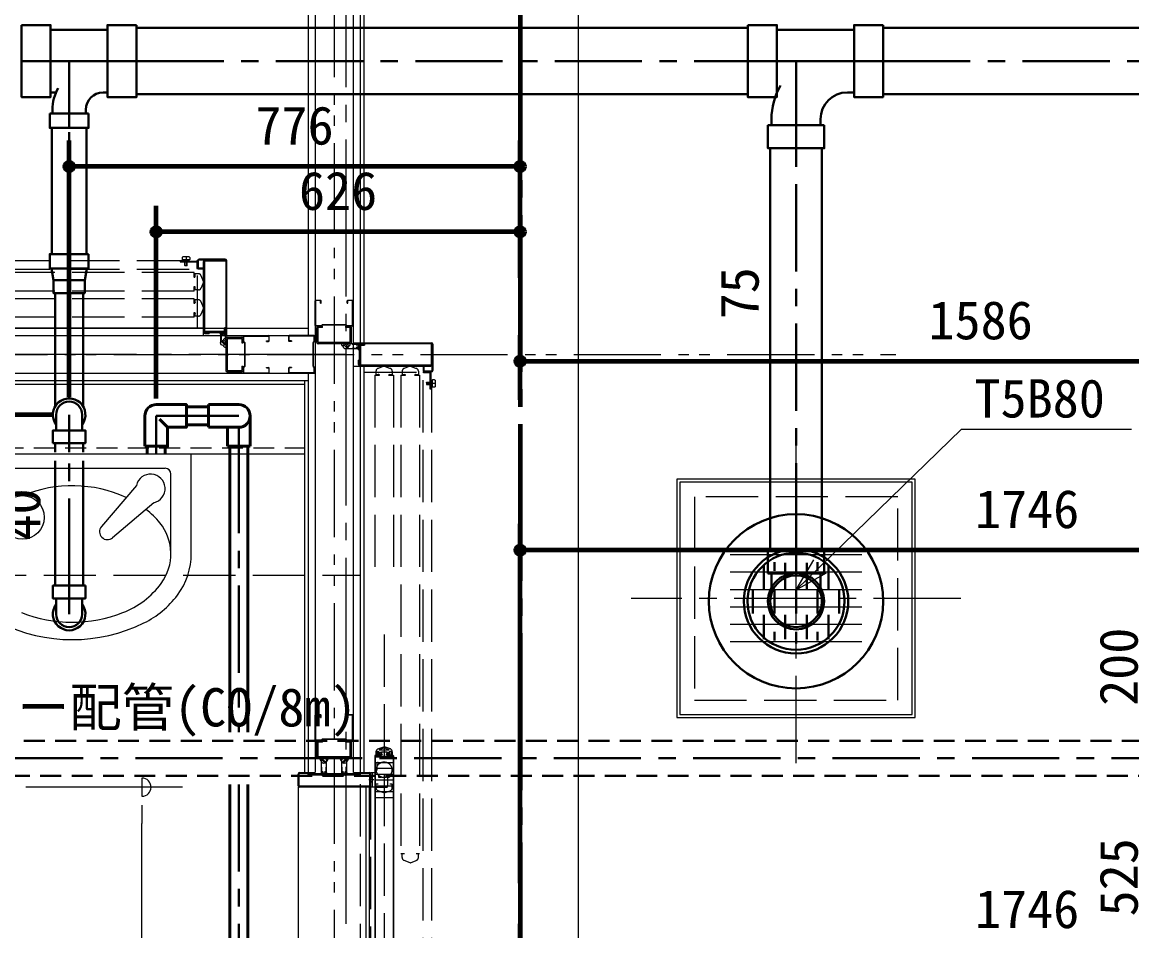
# Model space of a CAD drawing. Units: millimetres at full size, sheet at 1:30. Extents: x -16828 to 149130, y 47892 to 100313.
# Drawn here: x -672 to 1238, y 60754 to 62318 of the extents above; entities that cross this region are included whole.
import ezdxf
from ezdxf.enums import TextEntityAlignment as Align

# ---------------------------------------------------------------- set-up
doc = ezdxf.new("R2010")
doc.units = ezdxf.units.MM
doc.header["$LTSCALE"] = 30
doc.header["$PDMODE"] = 32
doc.header["$PDSIZE"] = 15
for name, pattern in [('CHAIN1', [8, 5, -1, 1, -1]), ('CHAIN2', [12, 9, -1, 1, -1]), ('DASHED1', [1.8, 1.2, -0.6]), ('DASHED3', [4, 3, -1]), ('DOUBLE_CHAIN1', [8.8, 5, -1, 0.6, -0.6, 0.6, -1])]:
    doc.linetypes.add(name, pattern=pattern)
for name, color, linetype, lineweight in [('0-0', 7, 'CHAIN2', 15), ('0-1', 7, 'Continuous', 15), ('2-2_間仕切り芯', 7, 'DOUBLE_CHAIN1', 15), ('2-3_間仕切り', 7, 'Continuous', 15), ('2-A_建具', 7, 'Continuous', 15), ('2-B_金物', 7, 'Continuous', 15), ('3-0_AIHO08-壁芯', 7, 'CHAIN2', 15), ('4-3_AIHO15-壁開口寸法・コメント', 7, 'Continuous', 15), ('4-7_AIHO13-衛生器具', 7, 'Continuous', 15), ('9-6_無題7', 7, 'Continuous', 15), ('9-9_配管－汚水１：硬質塩ビ管（ＤＶ）', 2, 'Continuous', 30), ('9-A_配管－給水３：ＶＬＰ(ＶＤ)', 5, 'Continuous', 40), ('9-E_配管－給湯１：ＣＵＰ(Ｍ)', 1, 'Continuous', 60)]:
    doc.layers.add(name, color=color, linetype=linetype, lineweight=lineweight)
doc.styles.add('ＭＳ ゴシック', font='')
doc.styles.get('ＭＳ ゴシック').set_extended_font_data('MS Gothic')

# ---------------------------------------------------------------- blocks, each defined once
blk = doc.blocks.new('グループ部品-25')
at = {"layer": '4-3_AIHO15-壁開口寸法・コメント'}
for p, q in [((-465.89, 59602.11), (-465.89, 59633.36)), ((-465.89, 59555.24), (-465.89, 59586.49))]:
    blk.add_line(p, q, dxfattribs=at)
blk.add_arc((-465.89, 59570.86), 15.62, 90, 270, dxfattribs=at)
blk = doc.blocks.new('グループ部品-26')
at = {"layer": '4-3_AIHO15-壁開口寸法・コメント'}
for p, q in [((-465.89, 61016.49), (-465.89, 60985.24)), ((-465.89, 60969.61), (-465.89, 60938.36))]:
    blk.add_line(p, q, dxfattribs=at)
blk.add_arc((-465.89, 61000.86), 15.62, 270, 90, dxfattribs=at)
blk = doc.blocks.new('グループ部品-27')
at = {"layer": '4-3_AIHO15-壁開口寸法・コメント'}
for p, q in [((-396.04, 61000.86), (-665.89, 61000.86)), ((-465.89, 59633.36), (-465.89, 60938.36)), ((-396.04, 59570.86), (-665.89, 59570.86))]:
    blk.add_line(p, q, dxfattribs=at)
for name in ['グループ部品-26', 'グループ部品-25']:
    blk.add_blockref(name, (0, 0), dxfattribs=at)
at = {"layer": '4-3_AIHO15-壁開口寸法・コメント', "style": 'ＭＳ ゴシック', "width": 1.25}
blk.add_text('W1430×H2200', height=84.92, rotation=90, dxfattribs=at).set_placement((-543.52, 59851.5), align=Align.BOTTOM_LEFT)

msp = doc.modelspace()

# ---------------------------------------------------------------- linework, layer by layer
at = {"layer": '0-0', "color": 1, "lineweight": 60}
msp.add_line((184.96, 68105.86), (184.96, 49250.86), dxfattribs=at)
at = {"layer": '0-1', "linetype": 'DASHED1'}
msp.add_line((-90.04, 63845.86), (-90.04, 61365.86), dxfattribs=at)
at = {"layer": '0-1'}
msp.add_line((284.96, 63275.86), (284.96, 55775.86), dxfattribs=at)
at = {"layer": '0-1', "linetype": 'DASHED3'}
for p, q in [((-2435.04, 61365.86), (-90.04, 61365.86)), ((-90.04, 61365.86), (-90.04, 55775.86))]:
    msp.add_line(p, q, dxfattribs=at)
at = {"layer": '2-2_間仕切り芯'}
for p, q in [((-135.04, 64749.43), (-135.04, 52246.44)), ((-3418.52, 61745.86), (831.97, 61745.86))]:
    msp.add_line(p, q, dxfattribs=at)
at = {"layer": '2-3_間仕切り'}
for p, q in [((-167.54, 63623.36), (-167.54, 61025.86)), ((-180.04, 63558.36), (-180.04, 61778.36)), ((-102.54, 63239.36), (-102.54, 61025.86)), ((-90.04, 63161.86), (-90.04, 61765.86)), ((-84.04, 63155.86), (-84.04, 61765.86)), ((-1060.04, 61790.86), (-180.04, 61790.86)), ((-1060.04, 61778.36), (-167.54, 61778.36)), ((-1060.04, 61713.36), (-167.54, 61713.36)), ((-180.04, 61713.36), (-180.04, 61025.86)), ((-90.04, 61725.86), (-90.04, 61025.86)), ((-84.04, 61725.86), (-84.04, 61025.86)), ((-1060.04, 61700.86), (-180.04, 61700.86)), ((-1060.04, 61694.86), (-186.04, 61694.86)), ((-186.04, 61700.86), (-186.04, 61025.86))]:
    msp.add_line(p, q, dxfattribs=at)
at = {"layer": '2-A_建具', "linetype": 'DASHED3'}
for p, q in [((-2514.54, 61907.86), (-370.04, 61907.86)), ((-400.04, 61906.66), (-400.04, 61905.06)), ((-400.04, 61906.66), (-372.44, 61906.66)), ((-395.54, 61913.66), (-396.54, 61912.66)), ((-396.54, 61912.66), (-396.54, 61909.16)), ((-396.04, 61908.66), (-396.54, 61909.16)), ((-384.04, 61908.66), (-396.04, 61908.66)), ((-384.54, 61913.66), (-395.54, 61913.66)), ((-395.04, 61908.66), (-395.04, 61907.86)), ((-392.04, 61899.06), (-392.04, 61907.86)), ((-390.04, 61913.66), (-390.04, 61898.66)), ((-388.04, 61899.06), (-388.04, 61907.86)), ((-385.04, 61908.66), (-385.04, 61907.86)), ((-383.54, 61912.66), (-384.54, 61913.66)), ((-384.04, 61908.66), (-383.54, 61909.16)), ((-383.54, 61912.66), (-383.54, 61909.16)), ((-370.54, 61791.86), (-370.54, 61907.86)), ((-370.04, 61904.26), (-370.04, 61893.66)), ((-2514.54, 61892.86), (-370.04, 61892.86)), ((-375.94, 61886.86), (-1200.04, 61886.86)), ((-388.44, 61898.66), (-388.04, 61899.06)), ((-375.94, 61879.36), (-375.94, 61886.86)), ((-375.04, 61884.56), (-375.04, 61880.86)), ((-368.82, 61884.86), (-374.74, 61884.86)), ((-371.64, 61893.66), (-370.04, 61893.66)), ((-376.54, 61878.86), (-374.99, 61878.86)), ((-373.84, 61880.86), (-375.04, 61880.86)), ((-374.82, 61880.01), (-374.99, 61878.86)), ((-360.12, 61871.4), (-364.01, 61881.22)), ((-360.12, 61870.32), (-364.01, 61860.5)), ((-375.94, 61854.86), (-1200.04, 61854.86)), ((-375.94, 61854.86), (-375.94, 61862.36)), ((-375.04, 61860.86), (-375.04, 61857.16)), ((-373.84, 61860.86), (-375.04, 61860.86)), ((-368.82, 61856.86), (-374.74, 61856.86)), ((-375.94, 61841.86), (-1000.04, 61841.86)), ((-376.54, 61833.86), (-374.99, 61833.86)), ((-375.94, 61834.36), (-375.94, 61841.86)), ((-375.04, 61839.56), (-375.04, 61835.86)), ((-373.84, 61835.86), (-375.04, 61835.86)), ((-374.82, 61835.01), (-374.99, 61833.86)), ((-368.82, 61839.86), (-374.74, 61839.86)), ((-360.12, 61826.4), (-364.01, 61836.22)), ((-375.94, 61809.86), (-1000.04, 61809.86)), ((-375.94, 61809.86), (-375.94, 61817.36)), ((-375.04, 61815.86), (-375.04, 61812.16)), ((-373.84, 61815.86), (-375.04, 61815.86)), ((-368.82, 61811.86), (-374.74, 61811.86)), ((-360.12, 61825.32), (-364.01, 61815.5)), ((-91.44, 61728.86), (-91.44, 61760.86)), ((-89.14, 61728.86), (-89.14, 61760.96)), ((-83.04, 61715.36), (32.96, 61715.36)), ((-63.04, 61717.08), (-63.04, 61711.16)), ((-49.58, 61725.79), (-59.4, 61721.89)), ((-59.04, 61712.06), (-59.04, 61710.86)), ((-48.5, 61725.79), (-38.68, 61721.89)), ((-39.04, 61712.06), (-39.04, 61710.86)), ((-35.04, 61717.08), (-35.04, 61711.16)), ((-18.04, 61717.08), (-18.04, 61711.16)), ((-4.58, 61725.79), (-14.4, 61721.89)), ((-14.04, 61712.06), (-14.04, 61710.86)), ((-3.5, 61725.79), (6.32, 61721.89)), ((5.96, 61712.06), (5.96, 61710.86)), ((9.96, 61717.08), (9.96, 61711.16)), ((17.96, 59571.36), (17.96, 61715.86)), ((29.36, 61715.86), (18.76, 61715.86)), ((18.76, 61714.26), (18.76, 61715.86)), ((31.76, 61685.86), (31.76, 61713.46)), ((32.96, 59571.36), (32.96, 61715.86)), ((-65.04, 61709.96), (-57.54, 61709.96)), ((-65.04, 61709.96), (-65.04, 61358.36)), ((-59.04, 61710.86), (-62.74, 61710.86)), ((-39.89, 61711.08), (-41.04, 61710.91)), ((-41.04, 61709.36), (-41.04, 61710.91)), ((-40.54, 61709.96), (-33.04, 61709.96)), ((-35.34, 61710.86), (-39.04, 61710.86)), ((-33.04, 61709.96), (-33.04, 61358.36)), ((-20.04, 61709.96), (-12.54, 61709.96)), ((-20.04, 61709.96), (-20.04, 60885.86)), ((-14.04, 61710.86), (-17.74, 61710.86)), ((5.11, 61711.08), (3.96, 61710.91)), ((3.96, 61709.36), (3.96, 61710.91)), ((4.46, 61709.96), (11.96, 61709.96)), ((9.66, 61710.86), (5.96, 61710.86)), ((11.96, 61709.96), (11.96, 60885.86)), ((23.76, 61697.46), (24.16, 61697.86)), ((38.76, 61695.86), (23.76, 61695.86)), ((24.16, 61697.86), (32.96, 61697.86)), ((24.16, 61693.86), (32.96, 61693.86)), ((33.76, 61700.86), (32.96, 61700.86)), ((33.76, 61701.86), (34.26, 61702.36)), ((33.76, 61701.86), (33.76, 61689.86)), ((37.76, 61702.36), (34.26, 61702.36)), ((37.76, 61702.36), (38.76, 61701.36)), ((38.76, 61701.36), (38.76, 61690.36)), ((31.76, 61685.86), (30.16, 61685.86)), ((33.76, 61690.86), (32.96, 61690.86)), ((33.76, 61689.86), (34.26, 61689.36)), ((37.76, 61689.36), (34.26, 61689.36)), ((38.76, 61690.36), (37.76, 61689.36)), ((-49.04, 61263.86), (-49.04, 60175.02)), ((-59.54, 61043.36), (-54.14, 61043.36)), ((-58.54, 61043.36), (-58.54, 61040.45)), ((-43.94, 61043.36), (-39.54, 61043.36)), ((-39.54, 61043.36), (-39.54, 61040.45)), ((-180.04, 61024.26), (-90.04, 61024.26)), ((-61.54, 61041.36), (-61.54, 61030.86)), ((-180.04, 61021.96), (-90.04, 61021.96)), ((-67, 61013.36), (-75.44, 61013.36)), ((-69.34, 61017.36), (-72.54, 61015.46)), ((-69.34, 61009.11), (-72.54, 61011.26)), ((-63.04, 60999.65), (-63.04, 61005.86)), ((-59.04, 61005.86), (-63.04, 61005.86)), ((-58.54, 61021.27), (-58.54, 61018.36)), ((-58.54, 61018.36), (-54.14, 61018.36)), ((-43.94, 61018.36), (-39.54, 61018.36)), ((-42.74, 61002.86), (-42.74, 61018.36)), ((-39.54, 61021.27), (-39.54, 61018.36)), ((-35.04, 61005.86), (-39.04, 61005.86)), ((-35.04, 60999.65), (-35.04, 61005.86)), ((-72.54, 61000.86), (-72.54, 59570.86)), ((-49.32, 60990.86), (-59.4, 60994.83)), ((-49.32, 60990.86), (-48.76, 60990.86)), ((-48.76, 60990.86), (-38.68, 60994.83)), ((-14.04, 60885.86), (-20.04, 60885.86)), ((-18.04, 60879.65), (-18.04, 60885.86)), ((-4.32, 60870.86), (-14.4, 60874.83)), ((-4.32, 60870.86), (-3.76, 60870.86)), ((-3.76, 60870.86), (6.32, 60874.83)), ((11.96, 60885.86), (5.96, 60885.86)), ((9.96, 60879.65), (9.96, 60885.86))]:
    msp.add_line(p, q, dxfattribs=at)
at = {"layer": '2-A_建具'}
for p, q in [((-370.04, 61895.26), (-370.04, 61907.46)), ((-368.44, 61894.46), (-368.44, 61908.26)), ((-321.64, 61908.26), (-368.44, 61908.26)), ((-322.44, 61909.86), (-367.64, 61909.86)), ((-360.04, 61779.36), (-360.04, 61905.86)), ((-358.44, 61906.66), (-358.44, 61783.46)), ((-321.64, 61908.26), (-321.64, 61781.86)), ((-320.04, 61779.36), (-320.04, 61907.46)), ((-360.04, 61894.46), (-368.44, 61894.46)), ((-360.04, 61892.86), (-367.64, 61892.86)), ((-167.54, 61795.46), (-167.54, 61838.06)), ((-158.34, 61838.46), (-166.74, 61838.46)), ((-166.34, 61839.26), (-158.74, 61839.26)), ((-158.34, 61834.26), (-158.34, 61838.46)), ((-112.54, 61834.26), (-112.54, 61838.06)), ((-103.34, 61838.46), (-111.74, 61838.46)), ((-111.34, 61839.26), (-103.74, 61839.26)), ((-103.34, 61795.06), (-103.34, 61838.46)), ((-102.54, 61795.46), (-102.54, 61838.06)), ((-101.54, 61767.46), (-101.54, 61826.86)), ((-1060.04, 61791.86), (-360.04, 61791.86)), ((-323.94, 61786.76), (-323.94, 61791.86)), ((-165.04, 61766.66), (-165.04, 61791.86)), ((-155.04, 61791.96), (-162.74, 61791.96)), ((-157.87, 61795.06), (-155.87, 61797.06)), ((-157.19, 61794.61), (-155.54, 61796.26)), ((-114.21, 61797.06), (-155.87, 61797.06)), ((-114.54, 61796.26), (-155.54, 61796.26)), ((-103.74, 61794.26), (-115.04, 61794.26)), ((-115.04, 61791.96), (-115.04, 61794.26)), ((-107.34, 61791.96), (-115.04, 61791.96)), ((-114.54, 61796.26), (-112.89, 61794.61)), ((-114.21, 61797.06), (-112.21, 61795.06)), ((-103.34, 61795.06), (-112.21, 61795.06)), ((-107.34, 61766.56), (-107.34, 61791.96)), ((-105.04, 61766.66), (-105.04, 61791.86)), ((-358.44, 61783.46), (-350.04, 61783.46)), ((-357.64, 61781.86), (-350.04, 61781.86)), ((-357.04, 61785.76), (-324.94, 61785.76)), ((-357.04, 61785.76), (-357.04, 61783.46)), ((-357.04, 61783.46), (-325.04, 61783.46)), ((-350.04, 61783.46), (-350.04, 61781.86)), ((-330.64, 61783.76), (-330.64, 61765.86)), ((-329.64, 61784.92), (-329.64, 61771.06)), ((-323.27, 61762.39), (-329.61, 61768.73)), ((-328.14, 61785.25), (-328.14, 61777.5)), ((-322.05, 61764), (-328.01, 61769.96)), ((-324.14, 61782.27), (-324.14, 61777.5)), ((-322.64, 61782.61), (-322.64, 61771.06)), ((-321.64, 61783.76), (-321.64, 61765.86)), ((-320.04, 61781.86), (-321.64, 61781.86)), ((-321.64, 61773.46), (-321.64, 61718.26)), ((-319.34, 61773.56), (-293.94, 61773.56)), ((-319.24, 61775.86), (-294.04, 61775.86)), ((-293.94, 61773.56), (-293.94, 61765.86)), ((-291.64, 61777.16), (-291.64, 61765.86)), ((-290.84, 61777.56), (-247.44, 61777.56)), ((-290.84, 61777.56), (-290.84, 61768.69)), ((-288.84, 61766.69), (-290.84, 61768.69)), ((-290.44, 61778.36), (-247.84, 61778.36)), ((-247.44, 61777.56), (-247.44, 61769.16)), ((-246.64, 61769.56), (-246.64, 61777.16)), ((-213.54, 61777.16), (-213.54, 61769.56)), ((-212.74, 61769.46), (-212.74, 61777.26)), ((-169.64, 61777.56), (-212.44, 61777.56)), ((-208.54, 61769.16), (-212.44, 61769.16)), ((-169.74, 61778.36), (-212.34, 61778.36)), ((-208.54, 61769.16), (-208.54, 61768.36)), ((-169.43, 61768.6), (-170.99, 61767.04)), ((-169.34, 61768.82), (-169.34, 61777.26)), ((-168.54, 61777.16), (-168.54, 61768.86)), ((-293.94, 61765.86), (-291.64, 61765.86)), ((-289.64, 61766.36), (-291.29, 61768.01)), ((-289.64, 61766.36), (-289.64, 61725.36)), ((-288.84, 61766.69), (-288.84, 61725.03)), ((-251.64, 61768.36), (-247.84, 61768.36)), ((-208.54, 61768.36), (-212.34, 61768.36)), ((-171.34, 61725.53), (-171.34, 61766.2)), ((-170.54, 61725.49), (-170.54, 61766.24)), ((-168.89, 61768.01), (-170.45, 61766.45)), ((-107.44, 61764.26), (-162.64, 61764.26)), ((-118.51, 61762.63), (-112.17, 61756.29)), ((-116.91, 61763.86), (-110.95, 61757.9)), ((-91.14, 61764.26), (-115.04, 61764.26)), ((-91.14, 61755.26), (-115.04, 61755.26)), ((-92.3, 61763.26), (-103.84, 61763.26)), ((-89.99, 61756.26), (-103.84, 61756.26)), ((-101.54, 61765.86), (32.56, 61765.86)), ((-92.63, 61761.76), (-97.4, 61761.76)), ((-89.65, 61757.76), (-97.4, 61757.76)), ((-93.04, 61765.86), (-93.04, 61764.26)), ((33.36, 61764.26), (-93.04, 61764.26)), ((-88.14, 61761.96), (-83.04, 61761.96)), ((33.36, 61764.26), (33.36, 61717.46)), ((34.96, 61763.46), (34.96, 61718.26)), ((-93.04, 61728.26), (-93.04, 61735.86)), ((-91.44, 61735.86), (-93.04, 61735.86)), ((-91.44, 61727.46), (-91.44, 61735.86)), ((-319.24, 61715.86), (-294.04, 61715.86)), ((-293.94, 61725.86), (-293.94, 61718.16)), ((-291.29, 61723.71), (-289.64, 61725.36)), ((-290.84, 61723.03), (-288.84, 61725.03)), ((-290.44, 61713.36), (-247.84, 61713.36)), ((-251.64, 61722.56), (-247.44, 61722.56)), ((-247.44, 61722.56), (-247.44, 61714.16)), ((-246.64, 61714.56), (-246.64, 61722.16)), ((-213.54, 61722.16), (-213.54, 61714.56)), ((-212.74, 61714.46), (-212.74, 61722.26)), ((-208.54, 61722.56), (-212.44, 61722.56)), ((-169.64, 61714.16), (-212.44, 61714.16)), ((-208.54, 61723.36), (-212.34, 61723.36)), ((-169.74, 61713.36), (-212.34, 61713.36)), ((-208.54, 61723.36), (-208.54, 61722.56)), ((-170.99, 61724.68), (-169.43, 61723.12)), ((-170.45, 61725.27), (-168.89, 61723.71)), ((-169.34, 61714.46), (-169.34, 61722.91)), ((-168.54, 61722.86), (-168.54, 61714.56)), ((-101.54, 61725.86), (30.96, 61725.86)), ((-89.14, 61728.86), (-91.44, 61728.86)), ((31.76, 61727.46), (-91.44, 61727.46)), ((17.96, 61725.86), (17.96, 61718.26)), ((19.56, 61725.86), (19.56, 61717.46)), ((19.56, 61717.46), (33.36, 61717.46)), ((20.36, 61715.86), (32.56, 61715.86)), ((-167.54, 61082.06), (-167.54, 61124.66)), ((-166.74, 61081.66), (-166.74, 61125.06)), ((-158.34, 61125.06), (-166.74, 61125.06)), ((-166.34, 61125.86), (-158.74, 61125.86)), ((-158.34, 61120.86), (-158.34, 61125.06)), ((-158.34, 61120.86), (-157.54, 61120.86)), ((-157.54, 61120.86), (-157.54, 61124.66)), ((-112.54, 61120.86), (-112.54, 61124.66)), ((-112.54, 61120.86), (-111.74, 61120.86)), ((-103.34, 61125.06), (-111.74, 61125.06)), ((-111.74, 61120.86), (-111.74, 61125.06)), ((-111.34, 61125.86), (-103.74, 61125.86)), ((-103.34, 61081.66), (-103.34, 61125.06)), ((-102.54, 61082.06), (-102.54, 61124.66)), ((-157.87, 61081.66), (-166.74, 61081.66)), ((-157.87, 61081.66), (-155.87, 61083.66)), ((-157.19, 61081.21), (-155.54, 61082.86)), ((-114.21, 61083.66), (-155.87, 61083.66)), ((-114.54, 61082.86), (-155.54, 61082.86)), ((-114.54, 61082.86), (-112.89, 61081.21)), ((-114.21, 61083.66), (-112.21, 61081.66)), ((-103.34, 61081.66), (-112.21, 61081.66)), ((-155.04, 61080.86), (-166.34, 61080.86)), ((-165.04, 61053.26), (-165.04, 61078.46)), ((-162.74, 61053.16), (-162.74, 61078.56)), ((-155.04, 61078.56), (-162.74, 61078.56)), ((-155.04, 61078.56), (-155.04, 61080.86)), ((-115.04, 61078.56), (-115.04, 61080.86)), ((-103.74, 61080.86), (-115.04, 61080.86)), ((-107.34, 61078.56), (-115.04, 61078.56)), ((-107.34, 61053.16), (-107.34, 61078.56)), ((-105.04, 61053.26), (-105.04, 61078.46)), ((-63.04, 61061.97), (-63.04, 61055.76)), ((-61.84, 61062.96), (-61.84, 61056.66)), ((-61.84, 61062.96), (-59.04, 61062.96)), ((-59.76, 61066.66), (-49.73, 61070.34)), ((-59.04, 61062.96), (-59.04, 61060.46)), ((-57.4, 61065.93), (-49.73, 61068.74)), ((-57.23, 61064.96), (-40.85, 61064.96)), ((-38.32, 61066.66), (-48.35, 61070.34)), ((-48.35, 61068.74), (-40.68, 61065.93)), ((-39.04, 61060.46), (-39.04, 61062.96)), ((-39.04, 61062.96), (-36.24, 61062.96)), ((-36.24, 61062.96), (-36.24, 61056.66)), ((-35.04, 61061.97), (-35.04, 61055.76)), ((-107.34, 61053.16), (-162.74, 61053.16)), ((-107.44, 61050.86), (-162.64, 61050.86)), ((-157.04, 61022.36), (-157.04, 61046.36)), ((-156.64, 61048.23), (-150.67, 61042.27)), ((-155.41, 61049.83), (-149.07, 61043.49)), ((-148.04, 61022.36), (-148.04, 61046.36)), ((-122.04, 61022.36), (-122.04, 61046.36)), ((-114.67, 61049.83), (-121.01, 61043.49)), ((-113.45, 61048.23), (-119.41, 61042.27)), ((-113.04, 61022.36), (-113.04, 61046.36)), ((-65.04, 61054.56), (-65.04, 60352.16)), ((-64.44, 61054.86), (-57.54, 61054.86)), ((-64.44, 61054.86), (-64.44, 60351.86)), ((-64.44, 61043.36), (-33.64, 61043.36)), ((-64.29, 61053.86), (-64.29, 61053.36)), ((-64.14, 61055.46), (-57.54, 61055.46)), ((-63.79, 61054.36), (-56.29, 61054.36)), ((-63.79, 61052.86), (-49.34, 61052.86)), ((-61.84, 61056.66), (-59.04, 61056.66)), ((-54.54, 61060.46), (-59.04, 61060.46)), ((-59.04, 61060.36), (-59.04, 61056.7)), ((-59.04, 61060.36), (-55.04, 61060.36)), ((-59.04, 61056.66), (-59.04, 61055.46)), ((-58.22, 61055.71), (-56.29, 61055.36)), ((-58.04, 61059.36), (-55.04, 61059.36)), ((-58.04, 61059.36), (-58.04, 61056.86)), ((-58.04, 61056.86), (-54.04, 61056.86)), ((-57.54, 61055.46), (-57.54, 61054.86)), ((-57.04, 61058.76), (-57.04, 61057.46)), ((-54.54, 61059.26), (-56.54, 61059.26)), ((-56.54, 61056.96), (-52.54, 61056.96)), ((-56.29, 61055.36), (-56.29, 61054.36)), ((-55.04, 61060.36), (-55.04, 61059.36)), ((-54.54, 61060.46), (-54.54, 61059.26)), ((-54.04, 61054.36), (-54.04, 61056.86)), ((-54.04, 61054.36), (-44.04, 61054.36)), ((-53.54, 61061.46), (-53.54, 61057.96)), ((-53.54, 61061.46), (-44.54, 61061.46)), ((-53.54, 61057.96), (-52.54, 61057.96)), ((-52.54, 61057.96), (-52.54, 61056.96)), ((-49.04, 61053.16), (-49.34, 61052.86)), ((-48.74, 61052.86), (-49.04, 61053.16)), ((-48.74, 61052.86), (-34.29, 61052.86)), ((-45.54, 61057.96), (-45.54, 61056.96)), ((-44.54, 61057.96), (-45.54, 61057.96)), ((-45.54, 61056.96), (-41.54, 61056.96)), ((-44.54, 61061.46), (-44.54, 61057.96)), ((-44.04, 61056.86), (-44.04, 61054.36)), ((-40.04, 61056.86), (-44.04, 61056.86)), ((-43.54, 61060.46), (-43.54, 61059.26)), ((-39.04, 61060.46), (-43.54, 61060.46)), ((-43.54, 61059.26), (-41.54, 61059.26)), ((-43.04, 61060.36), (-39.04, 61060.36)), ((-41.79, 61055.36), (-39.86, 61055.71)), ((-41.79, 61055.36), (-41.79, 61054.36)), ((-41.79, 61054.36), (-34.29, 61054.36)), ((-41.04, 61058.76), (-41.04, 61057.46)), ((-40.54, 61055.46), (-33.94, 61055.46)), ((-40.04, 61059.36), (-40.04, 61056.86)), ((-39.04, 61060.36), (-39.04, 61056.7)), ((-39.04, 61056.66), (-36.24, 61056.66)), ((-39.04, 61056.66), (-39.04, 61055.46)), ((-33.79, 61053.86), (-33.79, 61053.36)), ((-33.64, 61054.86), (-33.64, 60351.86)), ((-33.04, 61054.56), (-33.04, 60352.16)), ((-177.04, 61024.26), (-195.44, 61024.26)), ((-195.44, 61002.46), (-195.44, 61024.26)), ((-194.64, 61025.86), (-168.54, 61025.86)), ((-180.04, 61021.96), (-180.04, 61024.26)), ((-177.04, 61024.26), (-177.04, 61025.86)), ((-156.04, 61023.52), (-156.04, 61035.06)), ((-154.54, 61023.85), (-154.54, 61028.62)), ((-150.54, 61020.87), (-150.54, 61028.62)), ((-149.04, 61021.21), (-149.04, 61035.06)), ((-121.04, 61021.21), (-121.04, 61035.06)), ((-119.54, 61020.87), (-119.54, 61028.62)), ((-115.54, 61023.85), (-115.54, 61028.62)), ((-114.04, 61023.52), (-114.04, 61035.06)), ((-101.54, 61025.86), (-74.94, 61025.86)), ((-93.04, 61025.86), (-93.04, 61024.26)), ((-74.14, 61024.26), (-93.04, 61024.26)), ((-90.04, 61024.26), (-90.04, 61021.96)), ((-74.14, 61024.26), (-74.14, 61002.46)), ((-72.54, 61025.66), (-72.54, 61000.86)), ((-72.34, 61025.86), (-66.54, 61025.86)), ((-69.34, 61025.86), (-69.34, 61000.86)), ((-64.44, 61033.36), (-33.64, 61033.36)), ((-197.04, 61003.26), (-197.04, 61023.46)), ((-72.54, 61023.46), (-72.54, 61003.26)), ((-64.44, 61023.36), (-33.64, 61023.36)), ((-64.44, 61013.36), (-33.64, 61013.36)), ((-197.04, 61000.86), (-197.04, 59568.46)), ((-74.14, 61002.46), (-195.44, 61002.46)), ((-74.94, 61000.86), (-194.64, 61000.86)), ((-65.04, 61000.86), (-131.04, 61000.86)), ((-80.54, 61000.86), (-80.54, 59570.86)), ((-74.54, 61000.86), (-74.54, 59570.86)), ((-65.04, 61000.86), (-44.74, 61000.86)), ((-65.04, 60999.26), (-65.04, 60949.86)), ((-64.44, 61003.36), (-33.64, 61003.36)), ((-64.44, 60993.36), (-33.64, 60993.36)), ((-33.04, 60999.26), (-33.04, 60949.86)), ((-64.44, 60983.36), (-33.64, 60983.36))]:
    msp.add_line(p, q, dxfattribs=at)
at = {"layer": '2-A_建具', "linetype": 'DASHED3'}
for points in [[(-400.04, 61905.06), (-371.64, 61905.06), (-371.64, 61893.66)], [(-388.44, 61898.66), (-391.64, 61898.66), (-392.04, 61899.06)], [(-376.54, 61862.86), (-374.99, 61862.86), (-374.82, 61861.71)], [(-376.54, 61817.86), (-374.99, 61817.86), (-374.82, 61816.71)], [(30.16, 61685.86), (30.16, 61714.26), (18.76, 61714.26)], [(-57.04, 61709.36), (-57.04, 61710.91), (-58.19, 61711.08)], [(-12.04, 61709.36), (-12.04, 61710.91), (-13.19, 61711.08)], [(23.76, 61697.46), (23.76, 61694.26), (24.16, 61693.86)]]:
    msp.add_lwpolyline(points, dxfattribs=at)
at = {"layer": '2-A_建具'}
for points in [[(-322.64, 61908.26), (-322.64, 61906.66), (-358.44, 61906.66)], [(-157.87, 61795.06), (-166.74, 61795.06), (-166.74, 61838.46)], [(-158.34, 61834.26), (-157.54, 61834.26), (-157.54, 61838.06)], [(-112.54, 61834.26), (-111.74, 61834.26), (-111.74, 61838.46)], [(-321.64, 61786.86), (-321.64, 61791.86), (-323.94, 61791.86)], [(-155.04, 61791.96), (-155.04, 61794.26), (-166.34, 61794.26)], [(-107.34, 61766.56), (-162.74, 61766.56), (-162.74, 61791.96)], [(-319.34, 61773.56), (-319.34, 61718.16), (-293.94, 61718.16)], [(-251.64, 61768.36), (-251.64, 61769.16), (-247.44, 61769.16)], [(-88.04, 61764.26), (-83.04, 61764.26), (-83.04, 61761.96)], [(33.36, 61763.26), (31.76, 61763.26), (31.76, 61727.46)], [(-293.94, 61725.86), (-291.64, 61725.86), (-291.64, 61714.56)], [(-290.84, 61723.03), (-290.84, 61714.16), (-247.44, 61714.16)], [(-251.64, 61722.56), (-251.64, 61723.36), (-247.84, 61723.36)], [(-43.04, 61060.36), (-43.04, 61059.36), (-40.04, 61059.36)], [(-40.54, 61055.46), (-40.54, 61054.86), (-33.64, 61054.86)]]:
    msp.add_lwpolyline(points, dxfattribs=at)
for centre in [(-326.14, 61765.86), (-115.04, 61759.76), (-152.54, 61046.36), (-117.54, 61046.36)]:
    msp.add_circle(centre, 4.5, dxfattribs=at)
at = {"layer": '2-A_建具', "linetype": 'DASHED3'}
msp.add_circle((-49.04, 61030.86), 13.5, dxfattribs=at)
for centre, radius, start, end in [((-372.44, 61904.26), 2.4, 0, 90), ((-374.74, 61884.56), 0.3, 90, 180), ((-368.82, 61879.86), 5, 15.75454, 90), ((-373.83, 61879.86), 1, 90, 171.46923), ((-362.04, 61870.86), 2, 344.24546, 15.75454), ((-374.74, 61857.16), 0.3, 180, 270), ((-373.83, 61861.86), 1, 188.53077, 270), ((-368.82, 61861.86), 5, 270, 344.24546), ((-374.74, 61839.56), 0.3, 90, 180), ((-373.83, 61834.86), 1, 90, 171.46923), ((-368.82, 61834.86), 5, 15.75454, 90), ((-362.04, 61825.86), 2, 344.24546, 15.75454), ((-374.74, 61812.16), 0.3, 180, 270), ((-373.83, 61816.86), 1, 188.53077, 270), ((-368.82, 61816.86), 5, 270, 344.24546), ((-58.04, 61717.08), 5, 105.75454, 180), ((-58.04, 61712.07), 1, 180, 261.46923), ((-49.04, 61723.86), 2, 74.24546, 105.75454), ((-40.04, 61712.07), 1, 278.53077, 0), ((-40.04, 61717.08), 5, 0, 74.24546), ((-13.04, 61717.08), 5, 105.75454, 180), ((-13.04, 61712.07), 1, 180, 261.46923), ((-4.04, 61723.86), 2, 74.24546, 105.75454), ((4.96, 61712.07), 1, 278.53077, 0), ((4.96, 61717.08), 5, 0, 74.24546), ((29.36, 61713.46), 2.4, 0, 90), ((-62.74, 61711.16), 0.3, 180, 270), ((-35.34, 61711.16), 0.3, 270, 0), ((-17.74, 61711.16), 0.3, 180, 270), ((9.66, 61711.16), 0.3, 270, 0), ((-59.54, 61041.36), 2, 90, 180), ((-66.54, 61030.86), 5, 287.4576, 0), ((-58.04, 60999.65), 5, 180, 254.24546), ((-44.74, 61002.86), 2, 270, 0), ((-40.04, 60999.65), 5, 285.75454, 0), ((-13.04, 60879.65), 5, 180, 254.24546), ((4.96, 60879.65), 5, 285.75454, 0)]:
    msp.add_arc(centre, radius, start, end, dxfattribs=at)
at = {"layer": '2-A_建具'}
for centre, radius, start, end in [((-367.64, 61907.46), 2.4, 90, 180), ((-357.64, 61905.86), 2.4, 90, 180), ((-322.44, 61907.46), 2.4, 0, 90), ((-367.64, 61895.26), 2.4, 180, 270), ((-166.34, 61838.06), 1.2, 90, 180), ((-158.74, 61838.06), 1.2, 0, 90), ((-111.34, 61838.06), 1.2, 90, 180), ((-103.74, 61838.06), 1.2, 0, 90), ((-166.34, 61795.46), 1.2, 180, 270), ((-162.64, 61791.86), 2.4, 90, 180), ((-158.04, 61795.46), 1.2, 270, 315), ((-112.04, 61795.46), 1.2, 225, 270), ((-107.44, 61791.86), 2.4, 0, 90), ((-103.74, 61795.46), 1.2, 270, 0), ((-357.64, 61784.26), 2.4, 180, 270), ((-330.64, 61781.86), 1, 180, 0), ((-328.39, 61782.82), 2.44, 22.61986, 157.38014), ((-328.84, 61781.86), 1, 205.84193, 0), ((-327.04, 61781.86), 1, 205.84193, 0), ((-323.89, 61782.82), 2.44, 22.61986, 157.38014), ((-323.89, 61784.7), 2.44, 202.61986, 337.38014), ((-325.24, 61781.86), 1, 205.84193, 0), ((-322.21, 61769.32), 4.02, 81.82006, 165.0162), ((-325.04, 61786.86), 3.4, 270, 0), ((-324.94, 61786.76), 1, 270, 0), ((-323.44, 61781.86), 1, 205.84193, 0), ((-321.64, 61781.86), 1, 205.84193, 0), ((-319.24, 61773.46), 2.4, 90, 180), ((-294.04, 61773.46), 2.4, 0, 90), ((-290.44, 61777.16), 1.2, 90, 180), ((-290.44, 61768.86), 1.2, 180, 225), ((-247.84, 61777.16), 1.2, 0, 90), ((-247.84, 61769.56), 1.2, 270, 0), ((-212.34, 61777.16), 1.2, 90, 180), ((-212.34, 61769.56), 1.2, 180, 270), ((-212.44, 61777.26), 0.3, 90, 180), ((-212.44, 61769.46), 0.3, 180, 270), ((-169.74, 61777.16), 1.2, 0, 90), ((-169.64, 61777.26), 0.3, 0, 90), ((-169.64, 61768.82), 0.3, 315, 0), ((-169.74, 61768.86), 1.2, 315, 0), ((-322.21, 61762.4), 4.02, 194.9838, 278.17994), ((-170.14, 61766.2), 1.2, 135, 180), ((-170.24, 61766.24), 0.3, 135, 180), ((-162.64, 61766.66), 2.4, 180, 270), ((-118.5, 61763.69), 4.02, 171.82006, 255.0162), ((-111.58, 61763.69), 4.02, 284.9838, 8.17994), ((-107.44, 61766.66), 2.4, 270, 0), ((-93.04, 61764.26), 1, 90, 244.15807), ((-93.04, 61762.46), 1, 90, 244.15807), ((-93.04, 61760.66), 1, 90, 244.15807), ((-93.04, 61758.86), 1, 90, 244.15807), ((-93.04, 61757.06), 1, 90, 244.15807), ((-93.04, 61755.26), 1, 90, 270), ((-90.2, 61762.01), 2.44, 112.61986, 247.38014), ((-88.04, 61760.86), 3.4, 90, 180), ((-92.08, 61762.01), 2.44, 292.61986, 67.38014), ((-92.08, 61757.51), 2.44, 292.61986, 67.38014), ((-88.14, 61760.96), 1, 90, 180), ((32.56, 61763.46), 2.4, 0, 90), ((-319.24, 61718.26), 2.4, 180, 270), ((-294.04, 61718.26), 2.4, 270, 0), ((-290.44, 61722.86), 1.2, 135, 180), ((-290.44, 61714.56), 1.2, 180, 270), ((-247.84, 61722.16), 1.2, 0, 90), ((-247.84, 61714.56), 1.2, 270, 0), ((-212.34, 61722.16), 1.2, 90, 180), ((-212.34, 61714.56), 1.2, 180, 270), ((-212.44, 61722.26), 0.3, 90, 180), ((-212.44, 61714.46), 0.3, 180, 270), ((-170.14, 61725.53), 1.2, 180, 225), ((-170.24, 61725.49), 0.3, 180, 225), ((-169.74, 61714.56), 1.2, 270, 0), ((-169.64, 61714.46), 0.3, 270, 0), ((-169.64, 61722.91), 0.3, 0, 45), ((-169.74, 61722.86), 1.2, 0, 45), ((-90.64, 61728.26), 2.4, 180, 270), ((20.36, 61718.26), 2.4, 180, 270), ((30.96, 61728.26), 2.4, 270, 0), ((32.56, 61718.26), 2.4, 270, 0), ((-166.34, 61124.66), 1.2, 90, 180), ((-158.74, 61124.66), 1.2, 0, 90), ((-111.34, 61124.66), 1.2, 90, 180), ((-103.74, 61124.66), 1.2, 0, 90), ((-166.34, 61082.06), 1.2, 180, 270), ((-158.04, 61082.06), 1.2, 270, 315), ((-112.04, 61082.06), 1.2, 225, 270), ((-103.74, 61082.06), 1.2, 270, 0), ((-162.64, 61078.46), 2.4, 90, 180), ((-107.44, 61078.46), 2.4, 0, 90), ((-58.04, 61061.97), 5, 110.12444, 180), ((-57.23, 61065.46), 0.5, 110.12444, 270), ((-49.04, 61068.46), 2, 69.87556, 110.12444), ((-49.04, 61066.86), 2, 69.87556, 110.12444), ((-40.85, 61065.46), 0.5, 270, 69.87556), ((-40.04, 61061.97), 5, 0, 69.87556), ((-162.64, 61053.26), 2.4, 180, 270), ((-156, 61050.29), 4.02, 171.82006, 255.0162), ((-149.08, 61050.29), 4.02, 284.9838, 8.17994), ((-121, 61050.29), 4.02, 171.82006, 255.0162), ((-114.08, 61050.29), 4.02, 284.9838, 8.17994), ((-107.44, 61053.26), 2.4, 270, 0), ((-64.14, 61054.56), 0.9, 90, 180), ((-63.79, 61053.86), 0.5, 90, 180), ((-63.79, 61053.36), 0.5, 180, 270), ((-62.74, 61055.76), 0.3, 180, 270), ((-58.04, 61056.7), 1, 180, 259.69515), ((-56.54, 61058.76), 0.5, 90, 180), ((-56.54, 61057.46), 0.5, 180, 270), ((-41.54, 61058.76), 0.5, 0, 90), ((-41.54, 61057.46), 0.5, 270, 0), ((-40.04, 61056.7), 1, 280.30485, 0), ((-35.34, 61055.76), 0.3, 270, 0), ((-34.29, 61053.86), 0.5, 0, 90), ((-34.29, 61053.36), 0.5, 270, 0), ((-33.94, 61054.56), 0.9, 0, 90), ((-194.64, 61023.46), 2.4, 90, 180), ((-157.04, 61024.26), 1, 25.84193, 180), ((-154.79, 61021.42), 2.44, 22.61986, 157.38014), ((-155.24, 61024.26), 1, 25.84193, 180), ((-153.44, 61024.26), 1, 25.84193, 180), ((-151.64, 61024.26), 1, 25.84193, 180), ((-149.84, 61024.26), 1, 25.84193, 180), ((-148.04, 61024.26), 1, 0, 180), ((-122.04, 61024.26), 1, 0, 180), ((-120.24, 61024.26), 1, 0, 154.15807), ((-118.44, 61024.26), 1, 0, 154.15807), ((-116.64, 61024.26), 1, 0, 154.15807), ((-115.29, 61021.42), 2.44, 22.61986, 157.38014), ((-114.84, 61024.26), 1, 0, 154.15807), ((-113.04, 61024.26), 1, 0, 154.15807), ((-74.94, 61023.46), 2.4, 0, 90), ((-66.54, 61030.86), 5, 270, 287.4576), ((-154.79, 61023.3), 2.44, 202.61986, 337.38014), ((-150.29, 61023.3), 2.44, 202.61986, 337.38014), ((-119.79, 61023.3), 2.44, 202.61986, 337.38014), ((-115.29, 61023.3), 2.44, 202.61986, 337.38014), ((-194.64, 61003.26), 2.4, 180, 270), ((-74.94, 61003.26), 2.4, 270, 0)]:
    msp.add_arc(centre, radius, start, end, dxfattribs=at)
at = {"layer": '2-B_金物', "linetype": 'CHAIN1'}
for p, q in [((659.96, 61042.36), (659.96, 61609.36)), ((943.46, 61325.86), (376.46, 61325.86))]:
    msp.add_line(p, q, dxfattribs=at)
at = {"layer": '2-B_金物'}
for p, q in [((-986.04, 61574.86), (-186.04, 61574.86)), ((864.96, 61530.86), (454.96, 61530.86)), ((454.96, 61530.86), (454.96, 61120.86)), ((859.96, 61525.86), (459.96, 61525.86)), ((459.96, 61525.86), (459.96, 61125.86)), ((859.96, 61125.86), (859.96, 61525.86)), ((773.07, 61400.86), (546.85, 61400.86)), ((773.07, 61370.86), (546.85, 61370.86)), ((773.07, 61340.86), (546.85, 61340.86)), ((773.07, 61310.86), (546.85, 61310.86)), ((773.07, 61280.86), (546.85, 61280.86)), ((773.07, 61250.86), (546.85, 61250.86)), ((459.96, 61125.86), (859.96, 61125.86))]:
    msp.add_line(p, q, dxfattribs=at)
at = {"layer": '2-B_金物', "linetype": 'DASHED3'}
for p, q in [((834.96, 61500.86), (484.96, 61500.86)), ((484.96, 61500.86), (484.96, 61150.86)), ((834.96, 61150.86), (834.96, 61500.86)), ((484.96, 61150.86), (834.96, 61150.86))]:
    msp.add_line(p, q, dxfattribs=at)
at = {"layer": '2-B_金物', "linetype": 'DASHED1'}
msp.add_lwpolyline([(-976.04, 61694.86), (-976.04, 61584.86), (-186.04, 61584.86)], dxfattribs=at)
at = {"layer": '2-B_金物'}
msp.add_lwpolyline([(454.96, 61120.86), (864.96, 61120.86), (864.96, 61530.86)], dxfattribs=at)
at = {"layer": '3-0_AIHO08-壁芯'}
for p, q in [((-115.04, 63195.86), (-115.04, 57245.86)), ((-115.04, 61745.86), (-2815.04, 61745.86))]:
    msp.add_line(p, q, dxfattribs=at)
at = {"layer": '4-7_AIHO13-衛生器具'}
for p, q in [((-791.04, 61574.86), (-381.04, 61574.86)), ((-496.03, 61574.86), (-476.03, 61574.86)), ((-381.04, 61403.24), (-381.04, 61574.86)), ((-746.04, 61549.86), (-426.04, 61549.86)), ((-416.04, 61402.36), (-416.04, 61539.86)), ((-475.45, 61520.34), (-535.65, 61449.55)), ((-445.59, 61490.47), (-516.37, 61430.26))]:
    msp.add_line(p, q, dxfattribs=at)
msp.add_circle((-671.54, 61465.36), 37.5, dxfattribs=at)
for centre, radius, start, end in [((-451.06, 61514.86), 25, 282.64013, 167.32941), ((-426.04, 61539.86), 10, 0, 90), ((-586.04, 61299.86), 220, 65.06722, 112.67346), ((-543.85, 61367.83), 140, 38.88801, 52.65285), ((-525.23, 61440.69), 13.68, 139.62111, 310.38272), ((-501.04, 61402.36), 85, 323.49008, 38.88801), ((-501.04, 61403.24), 120, 323.24105, 0), ((-553.28, 61441.03), 150, 291.34332, 323.49008), ((-533.09, 61427.17), 160, 296.18557, 323.24105), ((-586.04, 61524.86), 240, 248.65668, 291.34332), ((-586.04, 61534.86), 280.01, 243.81443, 296.18557)]:
    msp.add_arc(centre, radius, start, end, dxfattribs=at)
at = {"layer": '9-6_無題7'}
for p, q in [((659.96, 61340.86), (944.66, 61617.47)), ((944.66, 61617.47), (1237.16, 61617.47)), ((659.96, 61340.86), (690.71, 61392.38)), ((659.96, 61340.86), (712.35, 61370.11))]:
    msp.add_line(p, q, dxfattribs=at)
at = {"layer": '9-6_無題7', "color": 2, "lineweight": 30}
for p, q in [((622.85, 61373.49), (622.85, 61388.13)), ((641.4, 61387.27), (641.4, 61341.98)), ((659.96, 61373.49), (659.96, 61393.49)), ((678.52, 61387.27), (678.52, 61341.98)), ((697.07, 61373.49), (697.07, 61388.13)), ((604.29, 61383.73), (604.29, 61341.98)), ((715.63, 61383.73), (715.63, 61341.98)), ((641.4, 61355.86), (641.4, 61359.59)), ((678.52, 61355.86), (678.52, 61359.59)), ((585.74, 61341.74), (585.74, 61299.99)), ((622.85, 61341.74), (622.85, 61299.99)), ((659.96, 61341.74), (659.96, 61299.99)), ((697.07, 61341.74), (697.07, 61299.99)), ((734.18, 61341.74), (734.18, 61299.99)), ((604.29, 61297.58), (604.29, 61255.83)), ((641.4, 61297.58), (641.4, 61255.83)), ((678.52, 61297.58), (678.52, 61255.83)), ((715.63, 61297.58), (715.63, 61255.83)), ((641.4, 61285.86), (641.4, 61282.13)), ((678.52, 61285.86), (678.52, 61282.13)), ((622.85, 61268.24), (622.85, 61253.59)), ((659.96, 61268.24), (659.96, 61248.24)), ((697.07, 61268.24), (697.07, 61253.59))]:
    msp.add_line(p, q, dxfattribs=at)
for radius in [150, 90, 83.5]:
    msp.add_circle((659.96, 61320.86), radius, dxfattribs=at)
at = {"layer": '9-9_配管－汚水１：硬質塩ビ管（ＤＶ）'}
for p, q in [((-525.21, 62304.76), (-623.21, 62304.76)), ((576.96, 62307.86), (-475.21, 62307.86)), ((759.96, 62304.76), (626.96, 62304.76)), ((1688.96, 62307.86), (809.96, 62307.86)), ((-623.21, 62196.96), (-613.57, 62196.96)), ((-532.77, 62196.96), (-525.21, 62196.96)), ((-475.21, 62193.86), (576.96, 62193.86)), ((626.96, 62196.96), (627.41, 62196.96)), ((748.29, 62196.96), (759.96, 62196.96)), ((809.96, 62193.86), (1688.96, 62193.86)), ((-624.71, 62160.86), (-557.71, 62160.86)), ((-619.88, 62167.15), (-619.88, 62160.86)), ((-562.69, 62167.04), (-562.69, 62160.86)), ((617.65, 62150.83), (617.65, 62140.86)), ((702.05, 62150.72), (702.05, 62140.86)), ((-621.21, 62135.86), (-621.21, 61918.6)), ((-561.21, 61918.6), (-561.21, 62135.86)), ((611.46, 62140.86), (708.46, 62140.86)), ((615.46, 62100.86), (615.46, 61408.86)), ((704.46, 61408.86), (704.46, 62100.86)), ((-621.46, 61893.6), (-618.21, 61873.6)), ((-560.96, 61893.6), (-564.21, 61873.6)), ((-615.21, 61851.6), (-615.21, 61657.12)), ((-567.21, 61657.12), (-567.21, 61851.6)), ((-613.71, 61615.12), (-613.71, 61642.12)), ((-568.71, 61615.12), (-568.71, 61642.12)), ((-615.21, 61593.12), (-615.21, 61577.65)), ((-567.21, 61577.65), (-567.21, 61593.12)), ((-615.21, 61562.65), (-615.21, 61347.86)), ((-567.21, 61347.86), (-567.21, 61562.65)), ((611.46, 61368.86), (611.46, 61408.86)), ((611.46, 61368.86), (653.01, 61368.86)), ((617.96, 61368.86), (617.96, 61345.11)), ((708.46, 61368.86), (666.91, 61368.86)), ((701.96, 61368.86), (701.96, 61345.11)), ((-613.71, 61325.86), (-613.71, 61298.86)), ((-568.71, 61325.86), (-568.71, 61298.86))]:
    msp.add_line(p, q, dxfattribs=at)
at = {"layer": '9-9_配管－汚水１：硬質塩ビ管（ＤＶ）', "linetype": 'CHAIN1'}
for p, q in [((-673.21, 62250.86), (-591.21, 62250.86)), ((-475.21, 62250.86), (-591.21, 62250.86)), ((-591.21, 62135.86), (-591.21, 62250.86)), ((-475.21, 62250.86), (576.96, 62250.86)), ((576.96, 62250.86), (659.96, 62250.86)), ((809.96, 62250.86), (659.96, 62250.86)), ((659.96, 62100.86), (659.96, 62250.86)), ((809.96, 62250.86), (1688.96, 62250.86)), ((-591.21, 61918.6), (-591.21, 62135.86)), ((659.96, 61408.86), (659.96, 62100.86)), ((-591.21, 61918.6), (-591.21, 61885.1)), ((-591.21, 61851.6), (-591.21, 61885.1)), ((-591.21, 61670.12), (-591.21, 61851.6)), ((-591.21, 61670.12), (-591.21, 61670.92)), ((-620.01, 61642.12), (-619.21, 61642.12)), ((-591.21, 61593.12), (-591.21, 61642.12)), ((-563.21, 61642.12), (-562.41, 61642.12)), ((-591.21, 61593.12), (-591.21, 61577.65)), ((-591.21, 61347.86), (-591.21, 61562.65)), ((659.96, 61408.86), (659.96, 61365.36)), ((-591.21, 61347.86), (-591.21, 61298.86)), ((-620.01, 61298.86), (-619.21, 61298.86)), ((-563.21, 61298.86), (-562.41, 61298.86)), ((-591.21, 61270.06), (-591.21, 61270.86)), ((4712.96, 61050.61), (-802.86, 61050.61))]:
    msp.add_line(p, q, dxfattribs=at)
at = {"layer": '9-9_配管－汚水１：硬質塩ビ管（ＤＶ）', "linetype": 'DASHED1'}
for p, q in [((4712.96, 61080.61), (-802.86, 61080.61)), ((-802.86, 61020.61), (4712.96, 61020.61))]:
    msp.add_line(p, q, dxfattribs=at)
at = {"layer": '9-9_配管－汚水１：硬質塩ビ管（ＤＶ）'}
for points in [[(-673.21, 62312.86), (-673.21, 62188.86), (-623.21, 62188.86), (-623.21, 62312.86)], [(-475.21, 62312.86), (-475.21, 62188.86), (-525.21, 62188.86), (-525.21, 62312.86)], [(576.96, 62312.86), (576.96, 62188.86), (626.96, 62188.86), (626.96, 62312.86)], [(809.96, 62312.86), (809.96, 62188.86), (759.96, 62188.86), (759.96, 62312.86)], [(-557.71, 61918.6), (-557.71, 61893.6), (-624.71, 61893.6), (-624.71, 61918.6)], [(-564.21, 61873.6), (-564.21, 61851.6), (-618.21, 61851.6), (-618.21, 61873.6)], [(-619.21, 61593.12), (-563.21, 61593.12), (-563.21, 61615.12), (-619.21, 61615.12)], [(-563.21, 61347.86), (-619.21, 61347.86), (-619.21, 61325.86), (-563.21, 61325.86)]]:
    msp.add_lwpolyline(points, close=True, dxfattribs=at)
for points in [[(-624.71, 62160.86), (-624.71, 62135.86), (-557.71, 62135.86), (-557.71, 62160.86)], [(611.46, 62140.86), (611.46, 62100.86), (708.46, 62100.86), (708.46, 62140.86)], [(611.46, 61408.86), (708.46, 61408.86), (708.46, 61368.86)]]:
    msp.add_lwpolyline(points, dxfattribs=at)
msp.add_circle((659.96, 61320.86), 44.5, dxfattribs=at)
for centre, radius, start, end in [((733.25, 62150.83), 115.6, 150, 180), ((-545.08, 62167.15), 74.8, 150, 180), ((-532.77, 62167.04), 29.92, 90, 180), ((748.29, 62150.72), 46.24, 90, 180), ((-591.21, 61642.12), 28, 323.47251, 216.52749), ((-591.21, 61642.12), 22.5, 0, 180), ((659.96, 61320.86), 48.5, 0, 180), ((-591.21, 61298.86), 28, 143.47251, 36.52749), ((659.96, 61320.86), 48.5, 180, 270), ((659.96, 61320.86), 48.5, 270, 0), ((-591.21, 61298.86), 22.5, 180, 0)]:
    msp.add_arc(centre, radius, start, end, dxfattribs=at)
at = {"layer": '9-A_配管－給水３：ＶＬＰ(ＶＤ)'}
for p, q in [((-351.13, 61655.44), (-389.21, 61655.44)), ((-351.13, 61659.44), (-299.13, 61659.44)), ((-351.13, 61659.44), (-351.13, 61620.44)), ((-460.71, 61587.94), (-460.71, 61639.94)), ((-279.63, 61587.94), (-279.63, 61639.94)), ((-421.71, 61620.44), (-435.5, 61634.23)), ((-389.21, 61624.44), (-351.13, 61624.44)), ((-351.13, 61620.44), (-299.13, 61620.44)), ((-318.63, 61587.94), (-318.63, 61620.44)), ((-456.71, 61587.94), (-456.71, 61574.86)), ((-425.71, 61574.86), (-425.71, 61587.94)), ((-318.63, 61587.94), (-279.63, 61587.94)), ((-314.63, 61587.94), (-314.63, 61095.61)), ((-283.63, 61095.61), (-283.63, 61587.94)), ((-314.63, 61005.61), (-314.63, 59445.86)), ((-283.63, 59445.86), (-283.63, 61005.61))]:
    msp.add_line(p, q, dxfattribs=at)
at = {"layer": '9-A_配管－給水３：ＶＬＰ(ＶＤ)', "color": 2, "linetype": 'CHAIN1', "lineweight": 30}
for p, q in [((-389.21, 61639.94), (-441.21, 61639.94)), ((-441.21, 61587.94), (-441.21, 61639.94)), ((-351.13, 61639.94), (-389.21, 61639.94)), ((-351.13, 61639.94), (-299.13, 61639.94)), ((-299.13, 61587.94), (-299.13, 61620.44)), ((-441.21, 61587.94), (-441.21, 61574.86)), ((-299.13, 61587.94), (-299.13, 61095.61)), ((-299.13, 61005.61), (-299.13, 59445.86))]:
    msp.add_line(p, q, dxfattribs=at)
at = {"layer": '9-A_配管－給水３：ＶＬＰ(ＶＤ)'}
for points in [[(-441.21, 61659.44), (-389.21, 61659.44), (-389.21, 61620.44), (-419.76, 61620.44)], [(-421.71, 61618.49), (-421.71, 61587.94), (-460.71, 61587.94)]]:
    msp.add_lwpolyline(points, dxfattribs=at)
for centre, radius, start, end in [((-441.21, 61639.94), 19.5, 90, 180), ((-299.13, 61639.94), 19.5, 270, 90), ((-419.76, 61618.49), 1.95, 90, 180)]:
    msp.add_arc(centre, radius, start, end, dxfattribs=at)
at = {"layer": '9-E_配管－給湯１：ＣＵＰ(Ｍ)'}
for p, q in [((-591.21, 61672.12), (-591.21, 62114.34)), ((184.96, 61877.68), (184.96, 62114.34)), ((184.96, 62069.34), (-591.21, 62069.34)), ((-441.21, 61669.94), (-441.21, 62001.82)), ((184.96, 61884.64), (184.96, 62001.82)), ((184.96, 61956.82), (-441.21, 61956.82)), ((184.96, 61667.62), (184.96, 61779.12)), ((184.96, 61734.12), (1770.96, 61734.12)), ((-621.21, 61642.12), (-763.98, 61642.12)), ((184.96, 60835.58), (184.96, 61454.01)), ((1930.96, 61409.01), (184.96, 61409.01)), ((184.96, 60484.13), (184.96, 60765.45))]:
    msp.add_line(p, q, dxfattribs=at)
for p in [(-591.21, 62069.34), (184.96, 62069.34), (-441.21, 61956.82), (184.96, 61956.82), (184.96, 61734.12), (184.96, 61409.01)]:
    msp.add_point(p, dxfattribs=at)

# ---------------------------------------------------------------- block references
at = {"layer": '4-3_AIHO15-壁開口寸法・コメント'}
msp.add_blockref('グループ部品-27', (0, 0), dxfattribs=at)

# ---------------------------------------------------------------- texts
at = {"layer": '9-6_無題7', "style": 'ＭＳ ゴシック'}
msp.add_text('T5B80', height=65.98, dxfattribs=at).set_placement((967.16, 61617.47), align=Align.BOTTOM_LEFT)
at = {"layer": '9-9_配管－汚水１：硬質塩ビ管（ＤＶ）', "color": 7, "style": 'ＭＳ ゴシック'}
msp.add_text('75', height=65.98, rotation=90, dxfattribs=at).set_placement((615.46, 61806.25), align=Align.BOTTOM_LEFT)
at = {"layer": '9-9_配管－汚水１：硬質塩ビ管（ＤＶ）', "color": 6, "style": 'ＭＳ ゴシック'}
msp.add_text('40', height=65.98, rotation=90, dxfattribs=at).set_placement((-621.21, 61425.49), align=Align.BOTTOM_LEFT)
at = {"layer": '9-9_配管－汚水１：硬質塩ビ管（ＤＶ）', "color": 7, "style": 'ＭＳ ゴシック'}
msp.add_text('VP50スラリー配管(CO/8m)', height=65.98, dxfattribs=at).set_placement((-1130.15, 61085.61), align=Align.BOTTOM_LEFT)
at = {"layer": '9-E_配管－給湯１：ＣＵＰ(Ｍ)', "style": 'ＭＳ ゴシック'}
for s, p in [('776', (-270.63, 62087.34)), ('626', (-195.63, 61974.82)), ('1586', (887.96, 61752.12)), ('1746', (967.96, 61427.01)), ('1746', (967.96, 60738.45))]:
    msp.add_text(s, height=65.98, dxfattribs=at).set_placement(p, align=Align.BOTTOM_LEFT)
for s, p in [('200', (1268.01, 61140.86)), ('525', (1268.01, 60778.36))]:
    msp.add_text(s, height=65.98, rotation=90, dxfattribs=at).set_placement(p, align=Align.BOTTOM_LEFT)

doc.saveas('drawing.dxf')
